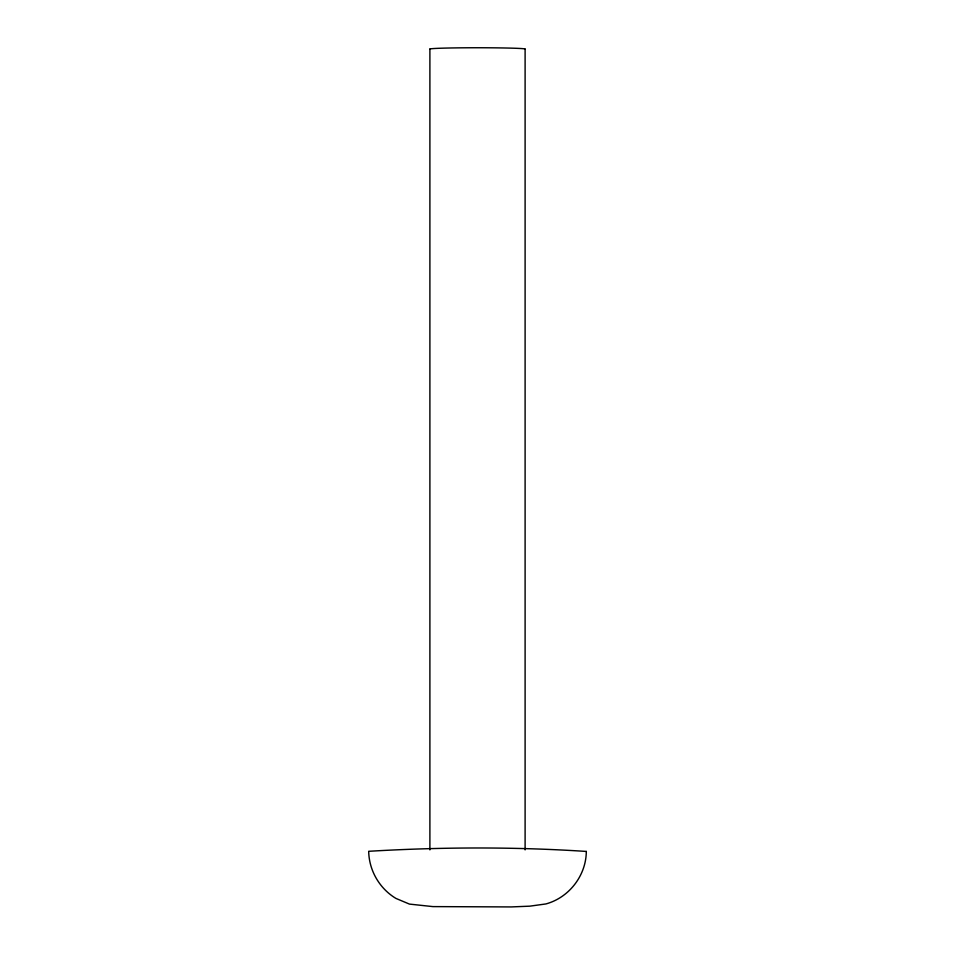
<?xml version="1.0" encoding="UTF-8"?>
<svg xmlns="http://www.w3.org/2000/svg" width="955" height="955" viewBox="0 0 955 955"><rect width="100%" height="100%" fill="white"/><g stroke="black" fill="none" stroke-linecap="round" stroke-linejoin="round"><path stroke-width="1.43" d="M525.107 49.063L525.107 849.878M429.893 49.063L429.893 849.878M430.144 49.194A47.607 1.313 0 0 1 477.5 47.75A47.607 1.313 0 0 1 524.856 49.194M586.31 851.43C586.167 875.496 569.108 897.616 545.902 903.943L529.81 906.164L511.235 906.928L432.901 906.605L409.456 904.099L395.955 898.428C379.505 888.568 369.024 870.471 368.69 851.299C440.912 847.001 514.208 846.715 586.31 851.43"/></g></svg>
